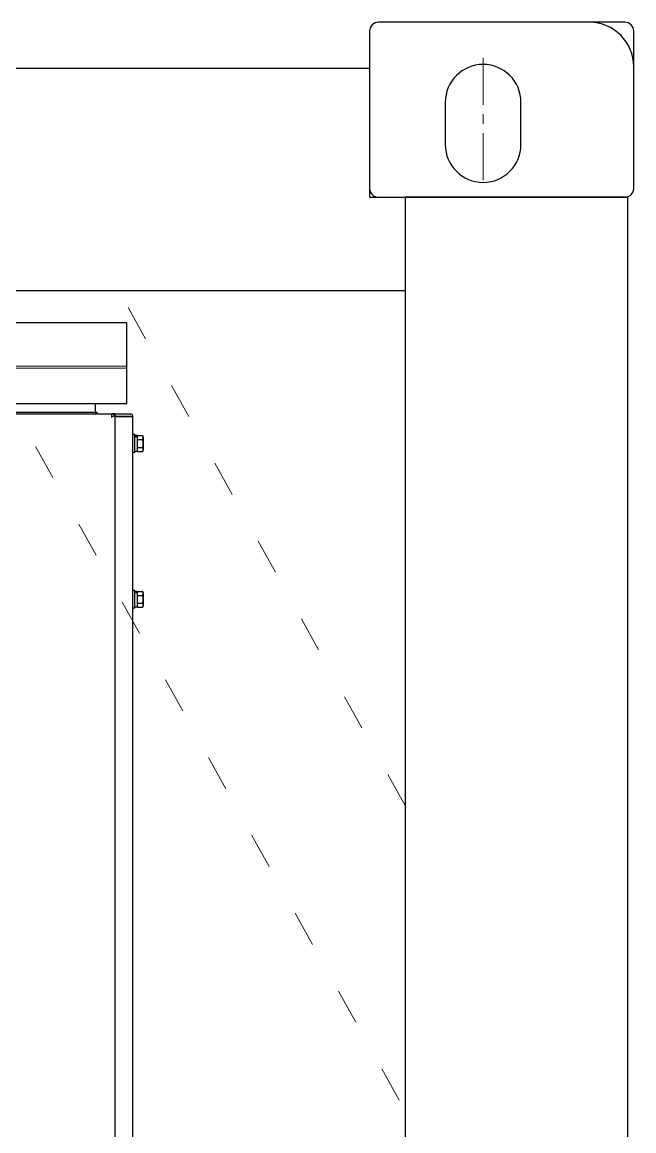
# Model space of a CAD drawing. Header units: millimetres. Extents: x 55614 to 110757, y -66981 to -47484.
# Drawn here: x 79284 to 79696, y -50608 to -49861 of the extents above; entities that cross this region are included whole.
import ezdxf

# ---------------------------------------------------------------- set-up
doc = ezdxf.new("R2010")
doc.units = ezdxf.units.MM
doc.linetypes.add('ACAD_ISO03W100', pattern=[30, 12, -18])
doc.linetypes.add('CENTER', pattern=[50.8, 31.75, -6.35, 6.35, -6.35])
doc.layers.get('0').update_dxf_attribs({"lineweight": 15})
for name, color, linetype in [('2401-00300-M6-16HWMC_0', 7, 'Continuous'), ('4212-62832_1_0', 7, 'Continuous'), ('4212-73754_1_0', 7, 'Continuous'), ('4212-98011_2_2_0', 7, 'Continuous'), ('4212-98011_2_3_0', 7, 'Continuous'), ('4212-Y040801_1_1_0', 7, 'Continuous'), ('DOOR-B_0', 7, 'Continuous')]:
    doc.layers.add(name, color=color, linetype=linetype)
for name, color, linetype, lineweight in [('AM_0', 7, 'Continuous', 30), ('AM_7N', 4, 'CENTER', 15), ('THICK', 7, 'Continuous', 0)]:
    doc.layers.add(name, color=color, linetype=linetype, lineweight=lineweight)

# ---------------------------------------------------------------- blocks, each defined once
blk = doc.blocks.new('RU67I6756')
at = {"color": 0, "linetype": 'Continuous'}
for p, q in [((26055.73, 16697.8), (25200.73, 16697.7)), ((26055.73, 16696.4), (25200.73, 16696.3))]:
    blk.add_line(p, q, dxfattribs=at)
at = {"layer": '2401-00300-M6-16HWMC_0', "color": 0, "linetype": 'Continuous'}
for p, q in [((26061.18, 16651.67), (26059.73, 16651.67)), ((26061.18, 16639.67), (26061.18, 16651.67)), ((26062.83, 16651.05), (26061.18, 16651.05)), ((26062.83, 16650.62), (26061.18, 16650.62)), ((26062.83, 16650.12), (26061.18, 16650.12)), ((26062.83, 16640.3), (26062.83, 16651.05)), ((26062.83, 16651.03), (26066.31, 16651.03)), ((26062.83, 16648.35), (26066.31, 16648.35)), ((26066.83, 16650.03), (26066.83, 16641.32)), ((26062.83, 16643), (26066.31, 16643)), ((26061.18, 16639.67), (26059.73, 16639.67)), ((26062.83, 16640.3), (26061.18, 16640.3)), ((26062.83, 16640.32), (26066.31, 16640.32)), ((26061.18, 16546.67), (26059.73, 16546.67)), ((26061.18, 16534.67), (26061.18, 16546.67)), ((26062.83, 16546.05), (26061.18, 16546.05)), ((26062.83, 16545.62), (26061.18, 16545.62)), ((26062.83, 16545.12), (26061.18, 16545.12)), ((26062.83, 16535.3), (26062.83, 16546.05)), ((26062.83, 16546.03), (26066.31, 16546.03)), ((26066.83, 16545.03), (26066.83, 16536.32)), ((26062.83, 16543.35), (26066.31, 16543.35)), ((26062.83, 16538), (26066.31, 16538)), ((26061.18, 16534.67), (26059.73, 16534.67)), ((26062.83, 16535.3), (26061.18, 16535.3)), ((26062.83, 16535.32), (26066.31, 16535.32))]:
    blk.add_line(p, q, dxfattribs=at)
for centre, start, end in [((26065.61, 16650.03), 0, 55.05199), ((26065.61, 16641.32), 304.94801, 0), ((26065.61, 16545.03), 0, 55.05199), ((26065.61, 16536.32), 304.94801, 0)]:
    blk.add_arc(centre, 1.22, start, end, dxfattribs=at)
for points, knots in [([(26066.31, 16648.35), (26066.43, 16648.43), (26066.61, 16648.63), (26066.78, 16649.1), (26066.81, 16649.69), (26066.78, 16650.28), (26066.61, 16650.75), (26066.43, 16650.95), (26066.31, 16651.03)], [0, 0, 0, 0, 0.143491, 0.266268, 0.499999, 0.733731, 0.856509, 1, 1, 1, 1]), ([(26066.31, 16643), (26066.58, 16643.37), (26066.78, 16644.31), (26066.81, 16645.67), (26066.78, 16647.04), (26066.58, 16647.98), (26066.31, 16648.35)], [0, 0, 0, 0, 0.248888, 0.499999, 0.75111, 1, 1, 1, 1]), ([(26066.31, 16640.32), (26066.43, 16640.4), (26066.61, 16640.6), (26066.78, 16641.07), (26066.81, 16641.66), (26066.78, 16642.24), (26066.61, 16642.71), (26066.43, 16642.92), (26066.31, 16643)], [0, 0, 0, 0, 0.14349, 0.266269, 0.5, 0.733731, 0.856508, 1, 1, 1, 1]), ([(26066.31, 16543.35), (26066.43, 16543.43), (26066.61, 16543.63), (26066.78, 16544.1), (26066.81, 16544.69), (26066.78, 16545.28), (26066.61, 16545.75), (26066.43, 16545.95), (26066.31, 16546.03)], [0, 0, 0, 0, 0.143491, 0.266268, 0.499999, 0.733731, 0.856509, 1, 1, 1, 1]), ([(26066.31, 16538), (26066.58, 16538.37), (26066.78, 16539.31), (26066.81, 16540.67), (26066.78, 16542.04), (26066.58, 16542.98), (26066.31, 16543.35)], [0, 0, 0, 0, 0.248888, 0.499999, 0.75111, 1, 1, 1, 1]), ([(26066.31, 16535.32), (26066.43, 16535.4), (26066.61, 16535.6), (26066.78, 16536.07), (26066.81, 16536.66), (26066.78, 16537.24), (26066.61, 16537.71), (26066.43, 16537.92), (26066.31, 16538)], [0, 0, 0, 0, 0.14349, 0.266269, 0.5, 0.733731, 0.856508, 1, 1, 1, 1])]:
    blk.add_open_spline(points, degree=3, knots=knots, dxfattribs=at)
at = {"layer": '4212-62832_1_0', "color": 0, "linetype": 'Continuous'}
for p, q in [((25210.93, 16665.67), (26045.53, 16665.67)), ((26045.53, 16665.67), (26045.53, 16663.47)), ((26045.53, 16663.47), (26045.56, 16663.67)), ((26045.53, 16663.47), (26045.62, 16663.53)), ((26045.62, 16663.53), (26045.73, 16663.6)), ((26047.73, 16665.67), (26045.73, 16665.67)), ((26047.73, 16665.67), (26047.73, 14590.67))]:
    blk.add_line(p, q, dxfattribs=at)
blk.add_open_spline([(26045.56, 16663.67), (26045.65, 16664.33), (26045.73, 16665), (26045.73, 16665.67)], degree=3, dxfattribs=at)
blk.add_open_spline([(26045.73, 16663.6), (26046.23, 16663.92), (26047.04, 16664.4), (26047.73, 16665.28), (26047.73, 16665.67)], degree=3, knots=[0, 0, 0, 0, 0.597826, 1, 1, 1, 1], dxfattribs=at)
at = {"layer": '4212-73754_1_0', "color": 0, "linetype": 'Continuous'}
for p, q in [((26045.53, 16665.67), (26045.73, 16665.67)), ((26045.53, 16664.17), (26045.63, 16664.17)), ((26045.6, 16663.97), (26045.53, 16663.97)), ((26047.73, 16665.67), (26058.03, 16665.67)), ((26047.73, 16664.17), (26058.03, 16664.17)), ((26047.73, 16663.97), (26059.73, 16663.97)), ((26059.73, 15643.17), (26059.73, 16663.97))]:
    blk.add_line(p, q, dxfattribs=at)
for radius in [1.7, 0.2]:
    blk.add_arc((26058.03, 16663.97), radius, 0, 90, dxfattribs=at)
at = {"layer": '4212-98011_2_2_0', "color": 0, "linetype": 'Continuous'}
for p, q in [((26034.73, 16665.67), (26034.73, 16672.75)), ((26034.73, 16666.75), (26035.73, 16666.75)), ((26035.73, 16665.67), (26035.73, 16666.75))]:
    blk.add_line(p, q, dxfattribs=at)
at = {"layer": '4212-98011_2_3_0', "color": 0, "linetype": 'Continuous'}
blk.add_line((25222.73, 16666.66), (26033.73, 16666.75), dxfattribs=at)
at = {"layer": '4212-Y040801_1_1_0', "color": 0, "linetype": 'Continuous'}
for p, q in [((26055.72, 16727.04), (25200.72, 16726.94)), ((26055.73, 16672.76), (26055.72, 16727.04)), ((25200.73, 16672.66), (26055.73, 16672.76))]:
    blk.add_line(p, q, dxfattribs=at)
at = {"layer": 'DOOR-B_0', "color": 0, "linetype": 'Continuous'}
blk.add_line((26028.59, 16665.67), (26053.33, 16665.67), dxfattribs=at)

msp = doc.modelspace()

# ---------------------------------------------------------------- linework, layer by layer
at = {"layer": 'AM_0'}
for points in [[(79690.372, -49978.855, 0.4142136), (79696.372, -49972.855), (79696.372, -49866.855, 0.4142136), (79690.372, -49860.855), (79524.372, -49860.855, 0.4142136), (79518.372, -49866.855), (79518.372, -49972.855, 0.4142136), (79524.372, -49978.855)], [(79620.372, -49914.855, 1), (79569.372, -49914.855), (79569.372, -49943.355, 1), (79620.372, -49943.355)]]:
    msp.add_lwpolyline(points, format="xyb", close=True, dxfattribs=at)
msp.add_arc((79666.372, -49890.855), 30, 0, 90, dxfattribs=at)
at = {"layer": 'AM_7N'}
msp.add_line((79594.872, -49884.855), (79594.872, -49973.855), dxfattribs=at)
at = {"layer": 'THICK', "lineweight": -3}
for points in [[(73855.372, -50041.855), (73855.372, -49978.855), (73816.372, -49978.855), (73816.372, -49891.855), (79518.372, -49891.855), (79518.372, -49978.855), (79542.372, -49978.855), (79542.372, -50041.855)], [(79692.372, -49978.855), (79542.372, -49978.855), (79542.372, -52638.855), (79692.372, -52638.855)]]:
    msp.add_lwpolyline(points, close=True, dxfattribs=at)
at = {"layer": 'THICK', "linetype": 'ACAD_ISO03W100', "ltscale": 2}
msp.add_lwpolyline([(79349.57, -50041.855), (79235.174, -50041.855), (79542.372, -50594.811), (79542.372, -50388.899)], close=True, dxfattribs=at)

# ---------------------------------------------------------------- block references
at = {"layer": 'THICK', "lineweight": -3}
msp.add_blockref('RU67I6756', (53299.141, -66790.529), dxfattribs=at)

doc.saveas('drawing.dxf')
